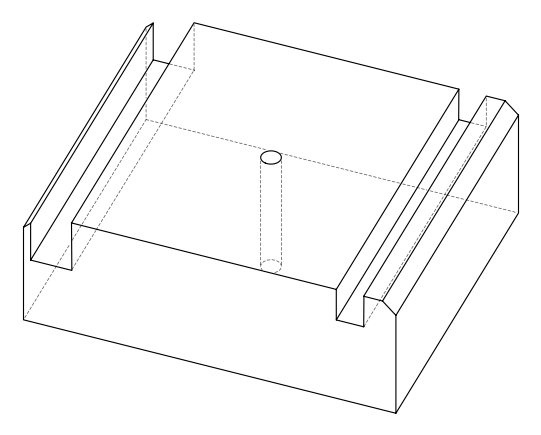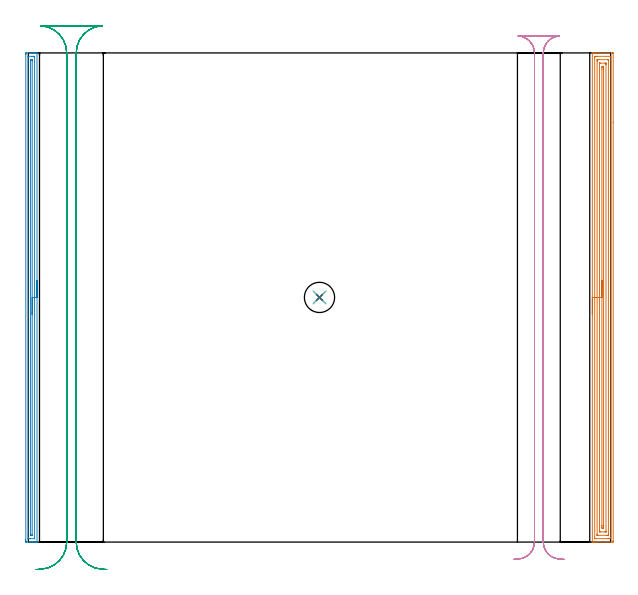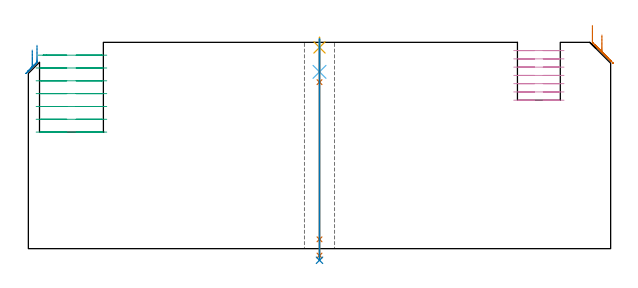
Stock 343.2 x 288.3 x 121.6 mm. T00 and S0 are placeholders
(PLAN: 8 operations, 6 tool changes, 39.7 min)
(1 AREA_MILL | FG_CHAMFER_SURFACE | UGT0205_001 | 11.74 min | 21803 mm3)
(2 AREA_MILL_1 | FG_CHAMFER_SURFACE_1 | UGT0205_001 | 7.09 min | 46814 mm3)
(3 MILL_RECTANGULAR_SLOT | SLOT_RECTANGULAR | UGT0201_004 | Follow Part, ap 8, ae 75% | 10.14 min | 555325 mm3)
(4 MILL_RECTANGULAR_SLOT_1 | SLOT_RECTANGULAR_1 | UGT0201_094 | Follow Part, ap 5, ae 75% | 9.45 min | 247703 mm3)
(5 SPOT_DRILL | STEP1HOLE | NXT0321_9005460120000 | 0.05 min | 224 mm3)
(6 DRILL_BLIND_HOLE_INTO_CENTER | STEP1HOLE | NXT0301_087 | 0.08 min | 1565 mm3)
(7 GUN_DRILL_THROUGH_HOLE | STEP1HOLE | UGT0307_008 | 0.61 min | 9922 mm3)
(8 DRILL_TO_ENLARGE_THROUGH_HOLE | STEP1HOLE | UGT0301_248 | 0.52 min | 18524 mm3)
(TOOL UGT0205_001 | Chamfer Mill 20 x 3 x 45 deg. | D20 FL50 Z2)
(TOOL UGT0201_004 | End Mill 32 mm | D32 FL53 Z6)
(TOOL UGT0201_094 | End mill 20 mm | D20 FL38 Z4)
(TOOL NXT0321_9005460120000 | NC Spot Drill, 142deg, 12mm, Carbide, Uncoated | D12 PA142 FL30 Z2)
(TOOL NXT0301_087 | Carbide Drill 11.6mm [860.1-1160-058A1-MM 2214] | D11.6 PA140 FL72 Z2)
(TOOL UGT0307_008 | Gun Drill 11 mm | D11 PA130 FL24 Z1)
(TOOL UGT0301_248 | Twist Drill 17.8 mm | D17.8 PA118 FL130 Z2)
(OP 1 AREA_MILL)
G17 G21 G94 G90
T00 M6
G54
G17 G0 G90 X332.4 Y134.15 S1061 M3
G43 Z131.6 H0
G94 G1 Y134.188 Z130.728 F250.
Y134.302 Z129.863
Y134.491 Z129.012
Y134.753 Z128.18
Y135.087 Z127.374
Y135.49 Z126.6
Y135.958 Z125.864
Y136.49 Z125.172
Y137.079 Z124.529
Y137.722 Z123.939
Y138.414 Z123.408
Y139.15 Z122.94
Y139.924 Z122.537
Y140.73 Z122.203
Y141.562 Z121.941
Y142.413 Z121.752
Y143.278 Z121.638
Y144.15 Z121.6
Y288.117
Y288.147 Z121.598
X332.403 Y288.29 Z121.588
X332.74 Y288.3 Z121.259
X332.752 Z121.248
X332.99 Z121.009
X333.71 Z120.285
X334.95 Z119.047
X336.35 Z117.645
X344.27 Z109.728
X344.532 Y288.298 Z109.466
X344.692 Y288.29 Z109.306
X344.699 Y288.128 Z109.299
X344.7 Y247.369 Z109.3
X344.699 Y0.63 Z109.301
X344.696 Y0.197 Z109.302
X344.692 Y0.01 Z109.306
X344.27 Y0. Z109.728
X335.47 Z118.524
X334.07 Z119.926
X333.71 Z120.285
X332.99 Z121.009
X332.752 Z121.248
X332.396 Y0.001 Z121.594
X332.4 Y0.183 Z121.6
Y144.15
X333.814 Z120.186
X333.815 Y285.775 Z120.185
X333.816 Y285.882 Z120.184
X333.821 Y286.266 Z120.179
X334.188 Y286.291 Z119.812
X334.59 Y286.297 Z119.41
X335.059 Y286.3 Z118.941
X335.47 Z118.53
X342.978 Z111.022
X343.196 Y286.299 Z110.804
X343.23 Y286.296 Z110.77
X343.266 Y286.29 Z110.734
X343.279 Y286.281 Z110.721
X343.281 Y286.253 Z110.719
X343.285 Y285.988 Z110.715
Y2.525
X343.284 Y2.418 Z110.716
X343.279 Y2.034 Z110.721
X342.912 Y2.009 Z111.088
X342.51 Y2.003 Z111.49
X342.041 Y2. Z111.959
X341.63 Z112.37
X334.122 Z119.878
X333.904 Y2.001 Z120.096
X333.87 Y2.004 Z120.13
X333.834 Y2.01 Z120.166
X333.821 Y2.019 Z120.179
X333.819 Y2.047 Z120.181
X333.815 Y2.312 Z120.185
X333.814 Y144.15 Z120.186
X335.228 Z118.772
X335.229 Y283.444 Z118.771
X335.231 Y284.093 Z118.769
X335.233 Y284.216 Z118.767
X335.235 Y284.274 Z118.765
X335.242 Y284.291 Z118.758
X335.271 Y284.295 Z118.729
X335.47 Y284.298 Z118.53
X336.147 Y284.3 Z117.853
X341.427 Z112.573
X341.63 Y284.298 Z112.37
X341.833 Y284.292 Z112.167
X341.857 Y284.29 Z112.143
X341.865 Y284.28 Z112.135
X341.868 Y284.24 Z112.132
X341.87 Y284.175 Z112.13
X341.871 Y284.093 Z112.129
X341.872 Y283.847 Z112.128
X341.871 Y4.855 Z112.129
X341.869 Y4.207 Z112.131
X341.867 Y4.084 Z112.133
X341.865 Y4.026 Z112.135
X341.858 Y4.009 Z112.142
X341.829 Y4.004 Z112.171
X341.63 Y4.002 Z112.37
X340.953 Y4. Z113.047
X335.673 Z118.327
X335.47 Y4.002 Z118.53
X335.267 Y4.008 Z118.733
X335.243 Y4.01 Z118.757
X335.235 Y4.02 Z118.765
X335.232 Y4.06 Z118.768
X335.23 Y4.125 Z118.77
X335.229 Y4.207 Z118.771
X335.228 Y4.452 Z118.772
Y144.15
X336.643 Z117.357
Y282.007
X336.645 Y282.206 Z117.355
X336.648 Y282.278 Z117.352
X336.65 Y282.29 Z117.35
X336.657 Y282.293 Z117.343
X336.683 Y282.297 Z117.317
X336.793 Y282.299 Z117.207
X337.23 Y282.3 Z116.77
X339.87 Z114.13
X340.308 Y282.293 Z113.692
X340.415 Y282.29 Z113.585
X340.451 Y282.279 Z113.549
X340.453 Y282.244 Z113.547
X340.455 Y282.154 Z113.545
X340.457 Y281.708 Z113.543
Y281.411
Y6.293
X340.455 Y6.094 Z113.545
X340.452 Y6.022 Z113.548
X340.45 Y6.01 Z113.55
X340.443 Y6.007 Z113.557
X340.417 Y6.003 Z113.583
X340.308 Y6.001 Z113.692
X339.87 Y6. Z114.13
X337.23 Z116.77
X336.793 Y6.007 Z117.207
X336.685 Y6.01 Z117.315
X336.649 Y6.021 Z117.351
X336.647 Y6.056 Z117.353
X336.645 Y6.146 Z117.355
X336.643 Y6.592 Z117.357
Y6.889
Y144.15
X338.057 Z115.943
Y278.782
X338.06 Y279.622 Z115.94
X338.061 Y279.672 Z115.939
X338.11 Y280.29 Z115.89
X338.328 Y280.295 Z115.672
X338.99 Y280.29 Z115.01
X339.038 Y279.622 Z114.962
X339.041 Y279.571 Z114.959
X339.043 Y278.728 Z114.957
Y278.674
Y9.518
X339.04 Y8.678 Z114.96
X339.039 Y8.628 Z114.961
X338.99 Y8.01 Z115.01
X338.772 Y8.005 Z115.228
X338.11 Y8.01 Z115.89
X338.062 Y8.678 Z115.938
X338.059 Y8.729 Z115.941
X338.057 Y9.572 Z115.943
Y9.626
Y144.15
Y145.022 Z115.981
Y145.886 Z116.095
Y146.738 Z116.284
Y147.57 Z116.546
Y148.376 Z116.88
Y149.15 Z117.283
Y149.886 Z117.752
Y150.578 Z118.283
Y151.221 Z118.872
Y151.81 Z119.515
Y152.341 Z120.207
Y152.81 Z120.943
Y153.213 Z121.717
Y153.547 Z122.523
Y153.809 Z123.355
Y153.998 Z124.207
Y154.112 Z125.072
Y154.15 Z125.943
G0 Z131.6
M5
M2
(OP 2 AREA_MILL_1)
G17 G21 G94 G90
T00 M6
G54
G17 G0 G90 X5.1 Y154.15 S1061 M3
G43 Z131.6 H0
Z119.9
G94 G1 Y154.112 Z119.028 F250.
Y153.998 Z118.163
Y153.809 Z117.312
Y153.547 Z116.48
Y153.213 Z115.674
Y152.81 Z114.9
Y152.341 Z114.164
Y151.81 Z113.472
Y151.221 Z112.829
Y150.578 Z112.239
Y149.886 Z111.708
Y149.15 Z111.24
Y148.376 Z110.837
Y147.57 Z110.503
Y146.738 Z110.241
Y145.886 Z110.052
Y145.022 Z109.938
Y144.15 Z109.9
Y0.183
X5.097 Y0.01 Z109.889
X5.032 Y0.007 Z109.824
X4.593 Y0. Z109.393
X4.318 Z109.118
X3.587 Z108.382
X2.328 Z107.125
X0.907 Z105.702
X-0.88 Y0.001 Z103.916
X-1.135 Y0.002 Z103.662
X-1.492 Y0.007 Z103.306
X-1.493 Y0.017 Z103.304
X-1.498 Y0.63 Z103.302
X-1.5 Y1.25 Z103.3
Y287.396
X-1.499 Y287.67 Z103.301
X-1.493 Y288.283 Z103.304
X-1.491 Y288.293 Z103.306
X-0.88 Y288.3 Z103.916
X1.8 Z106.595
X3.221 Z108.018
X3.587 Z108.382
X4.318 Z109.118
X4.593 Z109.393
X5.032 Y288.293 Z109.824
X5.097 Y288.29 Z109.888
X5.1 Y288.117 Z109.9
Y144.15
X3.686 Z108.486
X3.685 Y2.32 Z108.485
X3.684 Y2.221 Z108.484
X3.679 Y2.025 Z108.479
X3.673 Y2.009 Z108.473
X3.665 Y2.005 Z108.465
X3.639 Y2.002 Z108.439
X1.325 Y2. Z106.125
X0.431 Z105.231
X0.013 Y2.003 Z104.813
X-0.046 Y2.006 Z104.754
X-0.077 Y2.009 Z104.723
X-0.08 Y2.122 Z104.72
X-0.085 Y2.319 Z104.715
X-0.086 Y2.418 Z104.714
Y285.98
X-0.084 Y286.079 Z104.716
X-0.079 Y286.275 Z104.721
X-0.073 Y286.291 Z104.727
X-0.065 Y286.295 Z104.735
X-0.039 Y286.298 Z104.761
X2.275 Y286.3 Z107.075
X3.169 Z107.969
X3.587 Y286.297 Z108.387
X3.646 Y286.294 Z108.446
X3.676 Y286.291 Z108.476
X3.68 Y286.178 Z108.48
X3.685 Y285.98 Z108.485
Y285.882
X3.686 Y144.15 Z108.486
X2.271 Z107.071
Y4.207
X2.27 Y4.089 Z107.07
X2.267 Y4.031 Z107.067
X2.265 Y4.01 Z107.065
X2.213 Y4.007 Z107.013
X2.006 Y4.001 Z106.806
X1.8 Y4. Z106.6
X1.593 Y4.001 Z106.393
X1.456 Y4.004 Z106.256
X1.347 Y4.01 Z106.147
X1.334 Y4.015 Z106.134
X1.332 Y4.023 Z106.132
X1.33 Y4.05 Z106.13
X1.329 Y4.207 Z106.129
X1.328 Y4.679 Z106.128
X1.329 Y284.093 Z106.129
X1.33 Y284.211 Z106.13
X1.332 Y284.269 Z106.132
X1.335 Y284.29 Z106.135
X1.387 Y284.293 Z106.187
X1.594 Y284.299 Z106.394
X1.8 Y284.3 Z106.6
X2.007 Y284.299 Z106.807
X2.144 Y284.296 Z106.944
X2.253 Y284.29 Z107.053
X2.266 Y284.285 Z107.066
X2.268 Y284.277 Z107.068
X2.27 Y284.25 Z107.07
X2.271 Y284.093 Z107.071
Y283.621
Y144.15
Y143.278 Z107.11
Y142.413 Z107.223
Y141.562 Z107.412
Y140.73 Z107.675
Y139.924 Z108.008
Y139.15 Z108.411
Y138.414 Z108.88
Y137.722 Z109.411
Y137.079 Z110.
Y136.49 Z110.644
Y135.958 Z111.336
Y135.49 Z112.071
Y135.087 Z112.845
Y134.753 Z113.651
Y134.491 Z114.483
Y134.302 Z115.335
Y134.188 Z116.2
Y134.15 Z117.071
G0 Z131.6
M5
M2
(OP 3 MILL_RECTANGULAR_SLOT)
G17 G21 G94 G90
T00 M6
G54
G17 G0 G90 X46.215 Y-16.154 S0 M3
G43 Z131.6 H0
Z114.043
G94 G1 X43.221 Y-15.97 F250.
G2 X28.2 Y0. R16. F500.
G1 Y288.3
G2 X43.634 Y304.29 R16.
G1 Y304.3
X10.719
G3 X8.784 Y304.18 R16.
G1 X8.787 Y304.15
G2 X22.6 Y288.3 R16.
G1 Y0.
G2 X8.787 Y-15.85 R16.
G1 X5.815 Y-16.26 F250.
G0 X46.215 Y-16.154 Z106.486
G1 X43.221 Y-15.97
G2 X28.2 Y0. R16. F500.
G1 Y288.3
G2 X43.634 Y304.29 R16.
G1 X7.166
G2 X22.6 Y288.3 R16.
G1 Y0.
G2 X7.579 Y-15.97 R16.
G1 X4.585 Y-16.154 F250.
G0 X46.215 Z98.929
G1 X43.221 Y-15.97
G2 X28.2 Y0. R16. F500.
G1 Y288.3
G2 X43.634 Y304.29 R16.
G1 Y304.3
X7.166
Y304.29
G2 X22.6 Y288.3 R16.
G1 Y0.
G2 X7.579 Y-15.97 R16.
G1 X4.585 Y-16.154 F250.
G0 X46.215 Z91.371
G1 X43.221 Y-15.97
G2 X28.2 Y0. R16. F500.
G1 Y288.3
G2 X43.634 Y304.29 R16.
G1 Y304.3
X7.166
Y304.29
G2 X22.6 Y288.3 R16.
G1 Y0.
G2 X7.579 Y-15.97 R16.
G1 X4.585 Y-16.154 F250.
G0 X46.215 Z83.814
G1 X43.221 Y-15.97
G2 X28.2 Y0. R16. F500.
G1 Y288.3
G2 X43.634 Y304.29 R16.
G1 Y304.3
X7.166
Y304.29
G2 X22.6 Y288.3 R16.
G1 Y0.
G2 X7.579 Y-15.97 R16.
G1 X4.585 Y-16.154 F250.
G0 X46.215 Z76.257
G1 X43.221 Y-15.97
G2 X28.2 Y0. R16. F500.
G1 Y288.3
G2 X43.634 Y304.29 R16.
G1 Y304.3
X7.166
Y304.29
G2 X22.6 Y288.3 R16.
G1 Y0.
G2 X7.579 Y-15.97 R16.
G1 X4.585 Y-16.154 F250.
G0 X46.215 Z68.7
G1 X43.221 Y-15.97
G2 X28.2 Y0. R16. F500.
G1 Y288.3
G2 X43.634 Y304.29 R16.
G1 Y304.3
X7.166
Y304.29
G2 X22.6 Y288.3 R16.
G1 Y0.
G2 X7.579 Y-15.97 R16.
G1 X4.585 Y-16.154 F250.
G0 Z131.6
M5
M2
(OP 4 MILL_RECTANGULAR_SLOT_1)
G17 G21 G94 G90
T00 M6
G54
G17 G0 G90 X315.717 Y-10.202 S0 M3
G43 Z131.6 H0
Z116.728
G94 G1 X312.726 Y-9.97 F250.
G2 X303.5 Y0. R10. F500.
G1 Y288.3
G2 X313.053 Y298.29 R10.
G1 X288.747
G2 X298.3 Y288.3 R10.
G1 Y0.
G2 X289.074 Y-9.97 R10.
G1 X286.083 Y-10.202 F250.
G0 X315.717 Z111.857
G1 X312.726 Y-9.97
G2 X303.5 Y0. R10. F500.
G1 Y288.3
G2 X313.053 Y298.29 R10.
G1 Y298.3
X288.747
Y298.29
G2 X298.3 Y288.3 R10.
G1 Y0.
G2 X289.074 Y-9.97 R10.
G1 X286.083 Y-10.202 F250.
G0 X315.717 Z106.986
G1 X312.726 Y-9.97
G2 X303.5 Y0. R10. F500.
G1 Y288.3
G2 X313.053 Y298.29 R10.
G1 X288.747
G2 X298.3 Y288.3 R10.
G1 Y0.
G2 X289.074 Y-9.97 R10.
G1 X286.083 Y-10.202 F250.
G0 X315.717 Z102.114
G1 X312.726 Y-9.97
G2 X303.5 Y0. R10. F500.
G1 Y288.3
G2 X313.053 Y298.29 R10.
G1 Y298.3
X288.747
Y298.29
G2 X298.3 Y288.3 R10.
G1 Y0.
G2 X289.074 Y-9.97 R10.
G1 X286.083 Y-10.202 F250.
G0 X315.717 Z97.243
G1 X312.726 Y-9.97
G2 X303.5 Y0. R10. F500.
G1 Y288.3
G2 X313.053 Y298.29 R10.
G1 Y298.3
X288.747
Y298.29
G2 X298.3 Y288.3 R10.
G1 Y0.
G2 X289.074 Y-9.97 R10.
G1 X286.083 Y-10.202 F250.
G0 X315.717 Z92.371
G1 X312.726 Y-9.97
G2 X303.5 Y0. R10. F500.
G1 Y288.3
G2 X313.053 Y298.29 R10.
G1 Y298.3
X288.747
Y298.29
G2 X298.3 Y288.3 R10.
G1 Y0.
G2 X289.074 Y-9.97 R10.
G1 X286.083 Y-10.202 F250.
G0 X315.717 Z87.5
G1 X312.726 Y-9.97
G2 X303.5 Y0. R10. F500.
G1 Y288.3
G2 X313.053 Y298.29 R10.
G1 Y298.3
X288.747
Y298.29
G2 X298.3 Y288.3 R10.
G1 Y0.
G2 X289.074 Y-9.97 R10.
G1 X286.083 Y-10.202 F250.
G0 Z131.6
M5
M2
(OP 5 SPOT_DRILL)
G17 G21 G94 G90
T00 M6
G54
G17 G0 G90 X171.6 Y144.2 S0 M3
G43 Z131.6 H0
G94 G81 G98 Z118.6 F250. R124.6
G80
M5
M2
(OP 6 DRILL_BLIND_HOLE_INTO_CENTER)
G17 G21 G94 G90
T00 M6
G54
G17 G0 G90 X171.6 Y144.2 S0 M3
G43 Z131.6 H1
G94 G81 G98 Z104.2 F250. R123.6
G80
M5
M2
(OP 7 GUN_DRILL_THROUGH_HOLE)
G17 G21 G94 G90
T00 M6
G54
G17 G0 G90 X171.6 Y144.2 M8
G43 Z131.6 H0
Z117.549
S716 M3
G94 G1 Z98.137 F125. M26
G4 X.084
Z5.5 F250.
G4 X.084
Z-4.065 F125.
G4 X.084
M5
M9
G0 Z117.549
Z131.6
M2
(OP 8 DRILL_TO_ENLARGE_THROUGH_HOLE)
G17 G21 G94 G90
T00 M6
G54
G17 G0 G90 X171.6 Y144.2 S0 M3
G43 Z131.6 H0
G94 G73 G98 Z-6.848 F250. Q16.056 R123.6
G80
M5
M2
